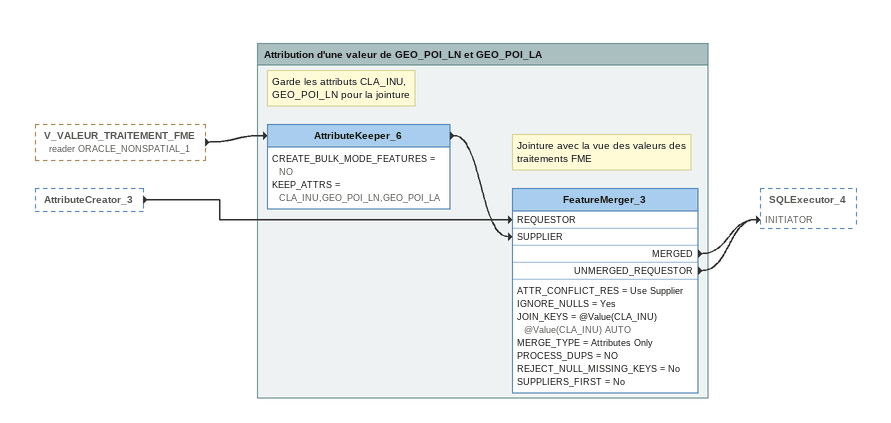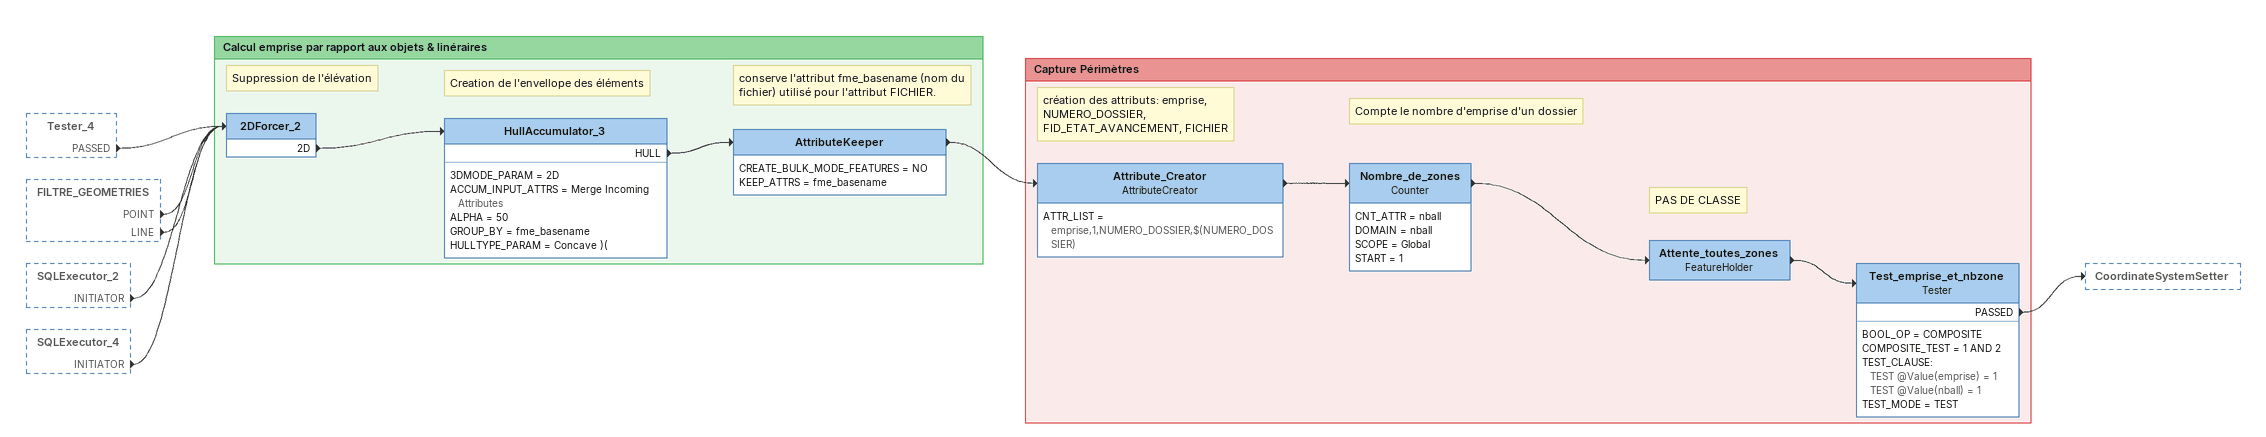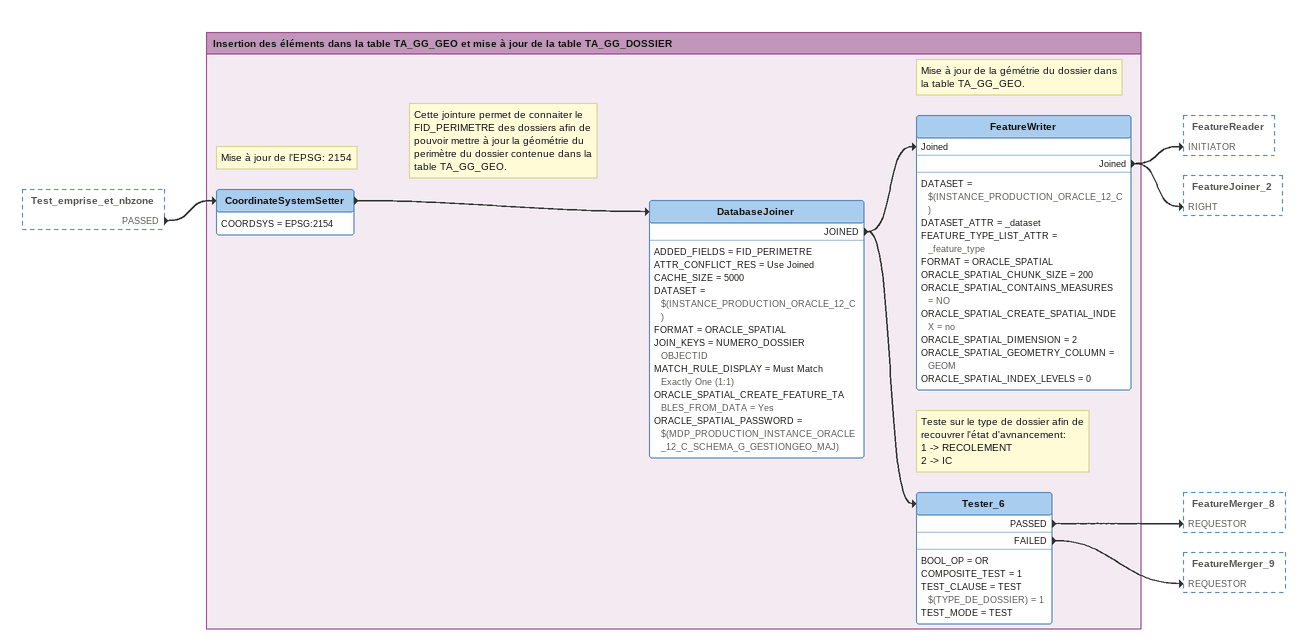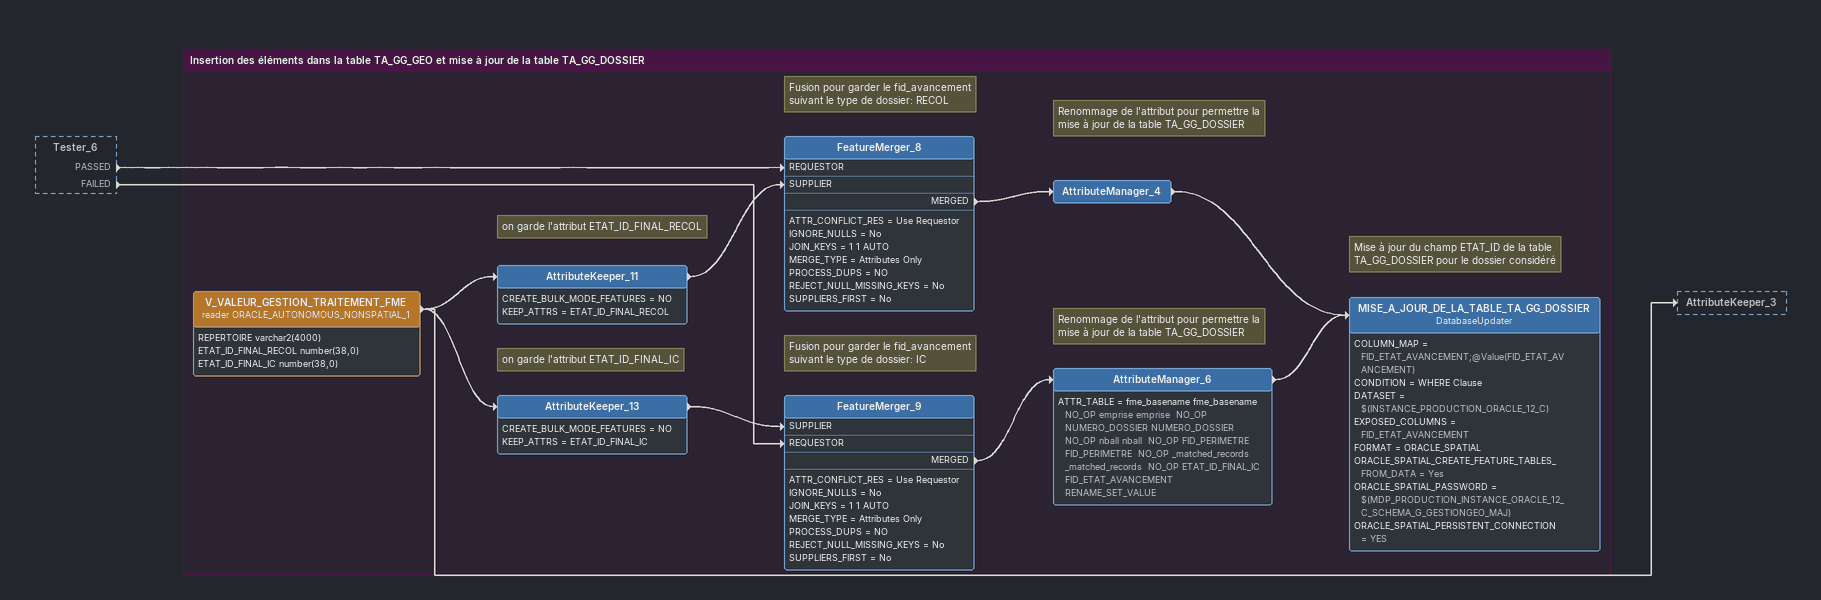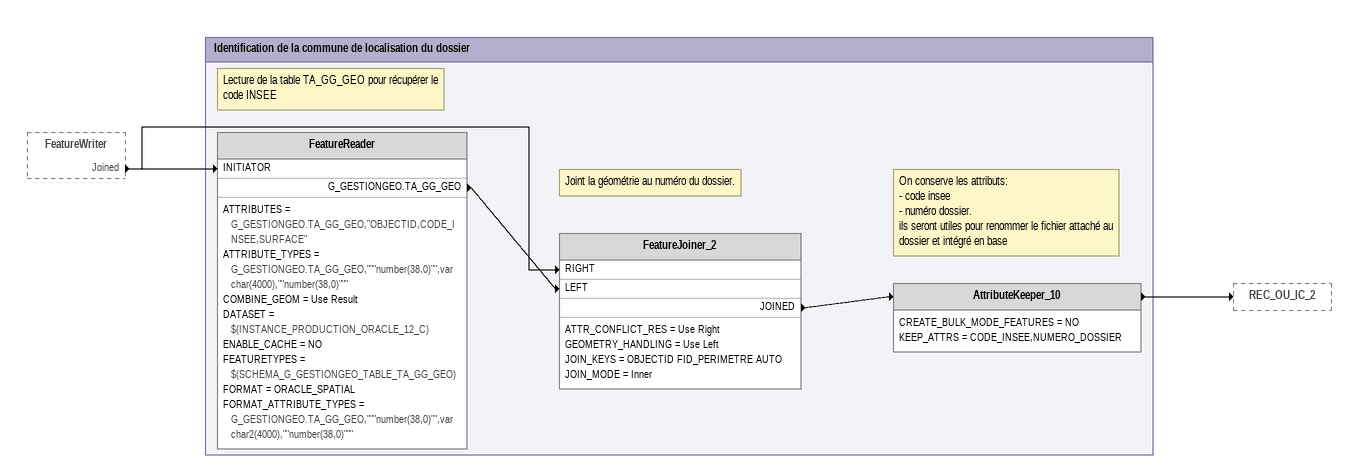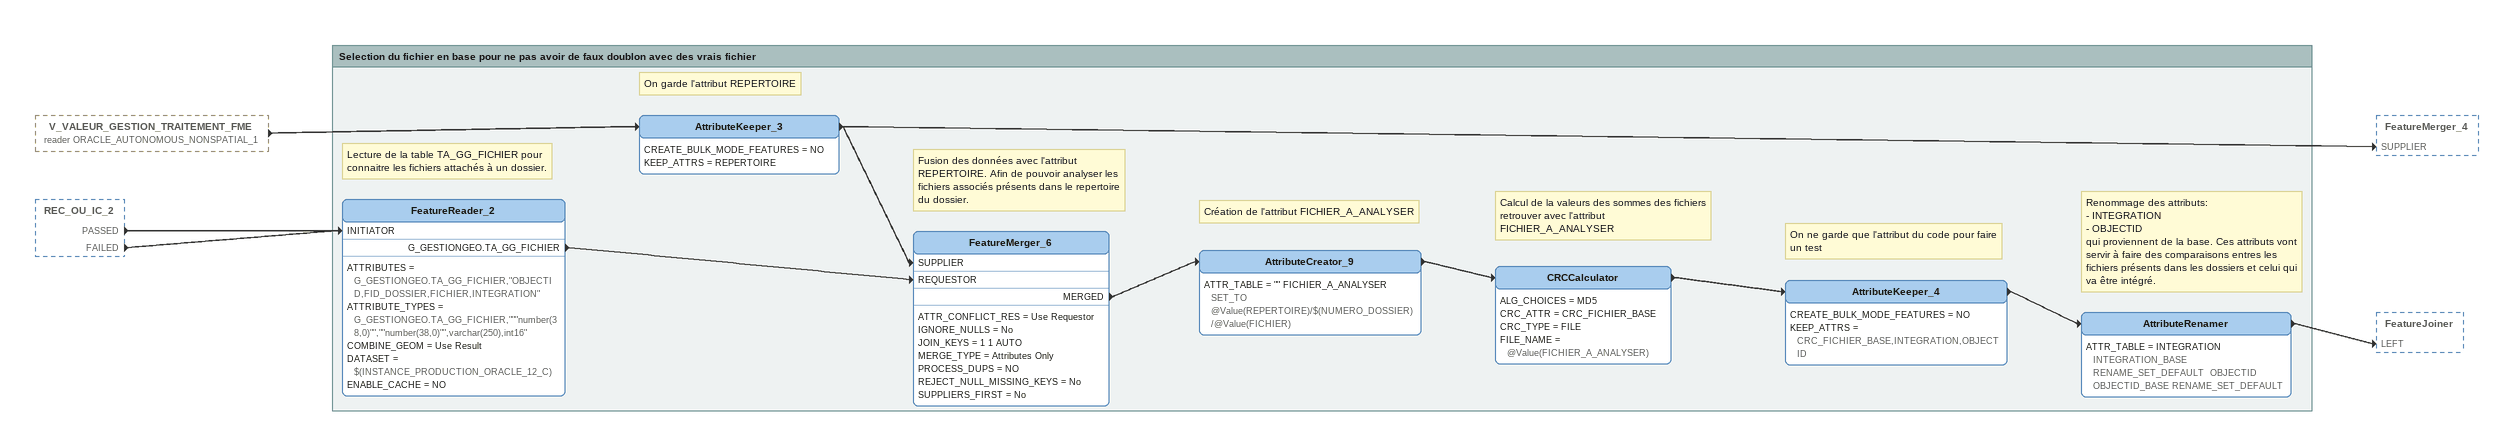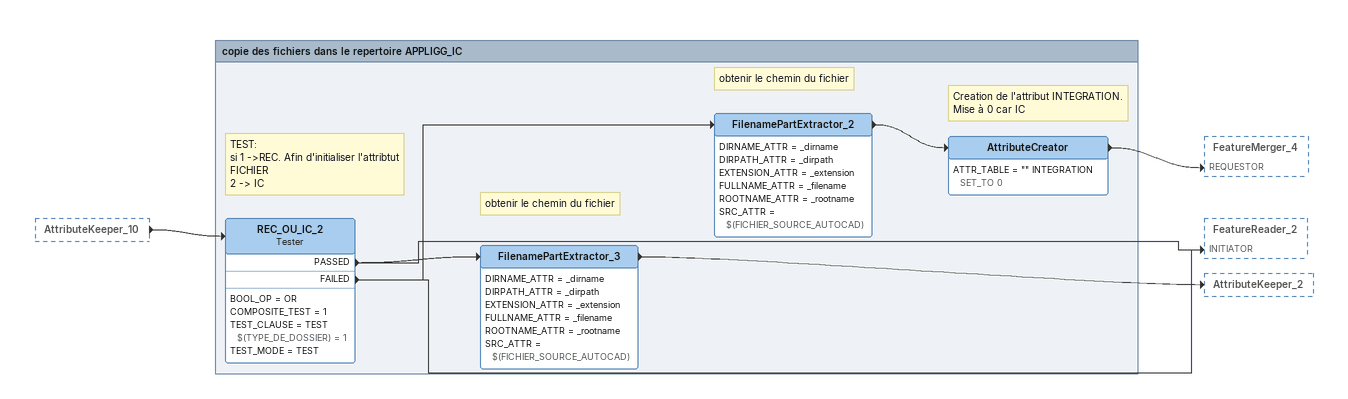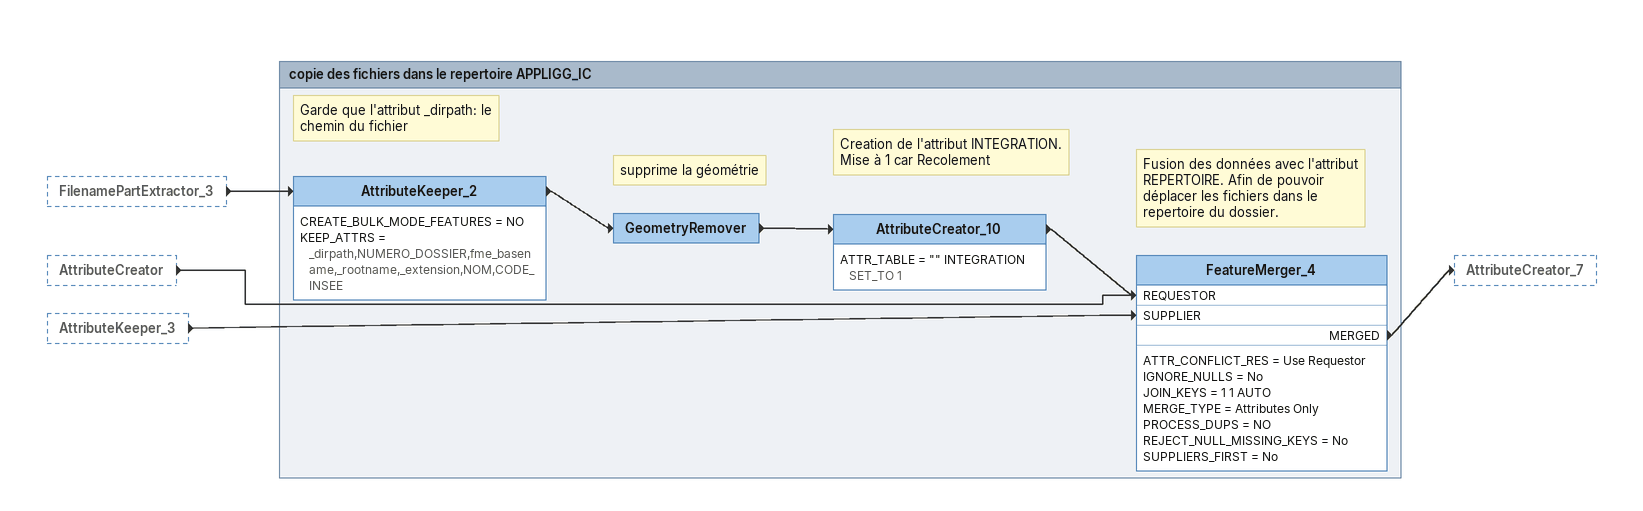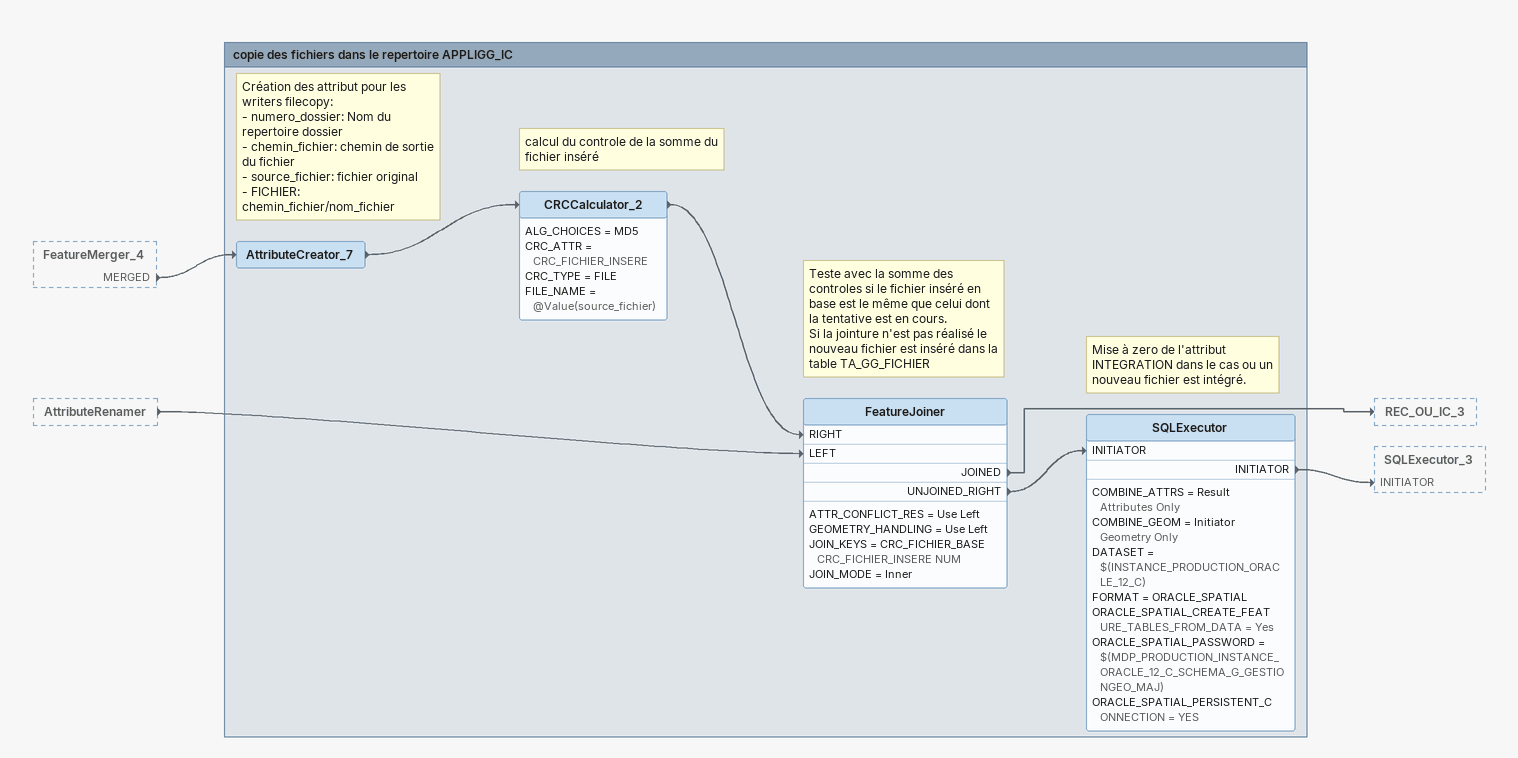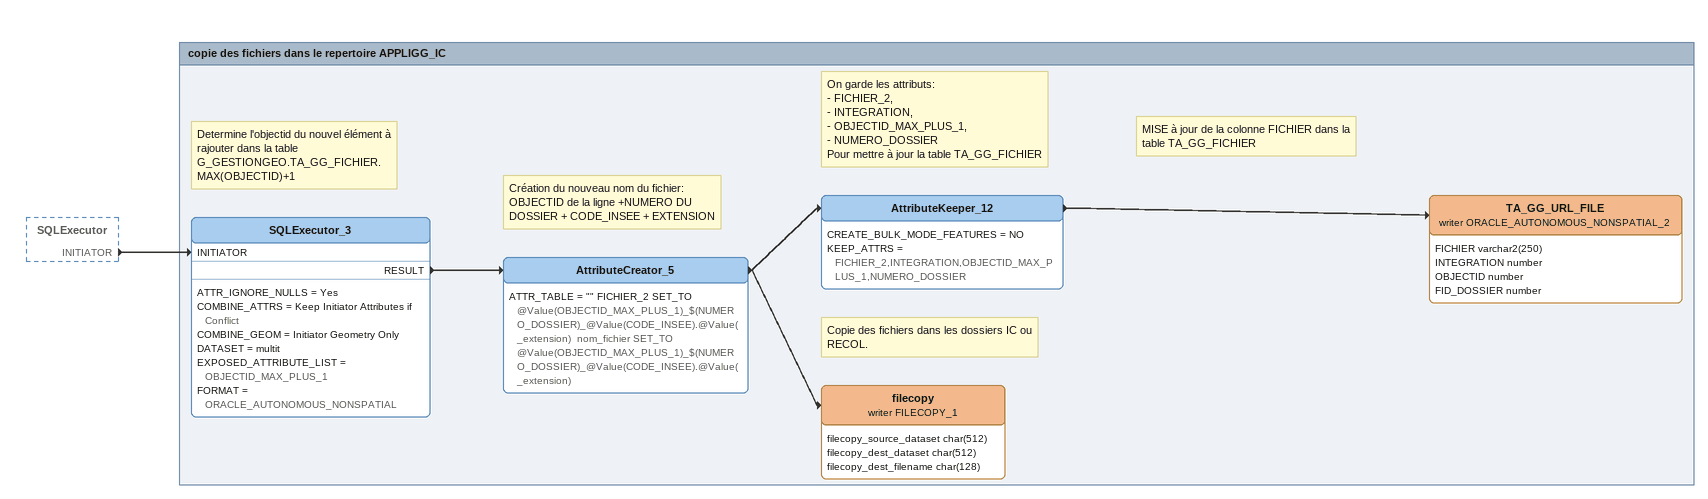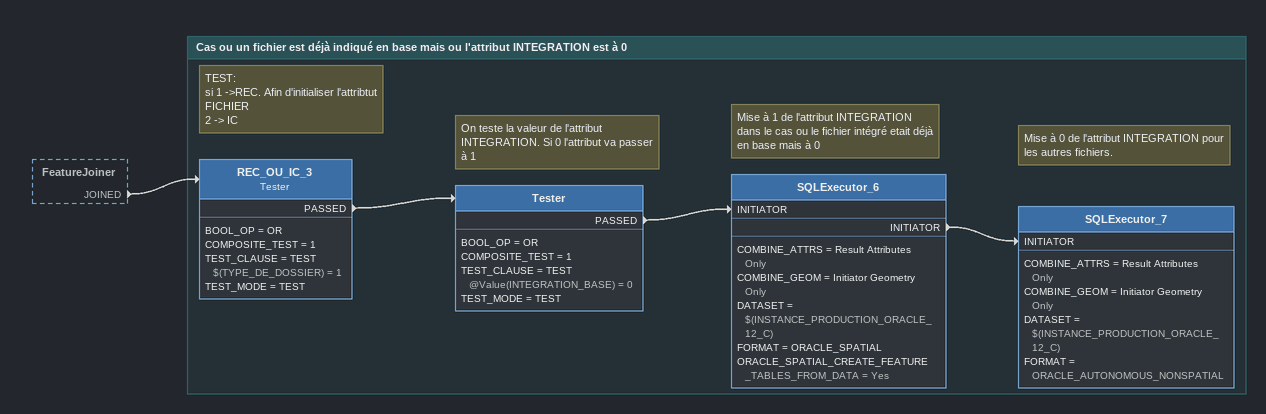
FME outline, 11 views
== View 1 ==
V_VALEUR_TRAITEMENT_FME (reader ORACLE_NONSPATIAL_1) [outside]
    -> AttributeKeeper_6
AttributeCreator_3 [outside]
    -> FeatureMerger_3 [REQUESTOR]

Bookmark: Attribution d'une valeur de GEO_POI_LN et GEO_POI_LA
Note: Garde les attributs CLA_INU, GEO_POI_LN pour la jointure
AttributeKeeper_6
    CREATE_BULK_MODE_FEATURES = NO
    KEEP_ATTRS = CLA_INU,GEO_POI_LN,GEO_POI_LA
    -> FeatureMerger_3 [SUPPLIER]
Note: Jointure avec la vue des valeurs des traitements FME
FeatureMerger_3
    ATTR_CONFLICT_RES = Use Supplier
    IGNORE_NULLS = Yes
    JOIN_KEYS = @Value(CLA_INU) @Value(CLA_INU) AUTO
    MERGE_TYPE = Attributes Only
    PROCESS_DUPS = NO
    REJECT_NULL_MISSING_KEYS = No
    SUPPLIERS_FIRST = No
    MERGED -> SQLExecutor_4 [INITIATOR]
    UNMERGED_REQUESTOR -> SQLExecutor_4 [INITIATOR]

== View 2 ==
Tester_4 [outside]
    PASSED -> 2DForcer_2
FILTRE_GEOMETRIES [outside]
    POINT -> 2DForcer_2
    LINE -> 2DForcer_2
SQLExecutor_2 [outside]
    INITIATOR -> 2DForcer_2
SQLExecutor_4 [outside]
    INITIATOR -> 2DForcer_2

Bookmark: Calcul emprise par rapport aux objets & linéraires
Note: Suppression de l'élévation
2DForcer_2
    2D -> HullAccumulator_3
Note: Creation de l'envellope des éléments
HullAccumulator_3
    3DMODE_PARAM = 2D
    ACCUM_INPUT_ATTRS = Merge Incoming Attributes
    ALPHA = 50
    GROUP_BY = fme_basename
    HULLTYPE_PARAM = Concave )(
    HULL -> AttributeKeeper
Note: conserve l'attribut fme_basename (nom du fichier) utilisé pour l'attribut FICHIER.
AttributeKeeper
    CREATE_BULK_MODE_FEATURES = NO
    KEEP_ATTRS = fme_basename
    -> Attribute_Creator

Bookmark: Capture Périmètres
Note: création des attributs: emprise, NUMERO_DOSSIER, FID_ETAT_AVANCEMENT, FICHIER
Attribute_Creator: AttributeCreator
    ATTR_LIST = emprise,1,NUMERO_DOSSIER,$(NUMERO_DOSSIER)
    -> Nombre_de_zones
Note: Compte le nombre d'emprise d'un dossier
Nombre_de_zones: Counter
    CNT_ATTR = nball
    DOMAIN = nball
    SCOPE = Global
    START = 1
    -> Attente_toutes_zones
Note: PAS DE CLASSE
Attente_toutes_zones: FeatureHolder
    -> Test_emprise_et_nbzone
Test_emprise_et_nbzone: Tester
    BOOL_OP = COMPOSITE
    COMPOSITE_TEST = 1 AND 2
    TEST_CLAUSE:
      TEST @Value(emprise) = 1
      TEST @Value(nball) = 1
    TEST_MODE = TEST
    PASSED -> CoordinateSystemSetter

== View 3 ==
Test_emprise_et_nbzone [outside]
    PASSED -> CoordinateSystemSetter

Bookmark: Insertion des éléments dans la table TA_GG_GEO et mise à jour de la table TA_GG_DOSSIER
Note: Mise à jour de l'EPSG: 2154
CoordinateSystemSetter
    COORDSYS = EPSG:2154
    -> DatabaseJoiner
Note: Cette jointure permet de connaiter le FID_PERIMETRE des dossiers afin de pouvoir mettre à jour la géométrie du perimètre du dossier contenue dans la table TA_GG_GEO.
DatabaseJoiner
    ADDED_FIELDS = FID_PERIMETRE
    ATTR_CONFLICT_RES = Use Joined
    CACHE_SIZE = 5000
    DATASET = $(INSTANCE_PRODUCTION_ORACLE_12_C)
    FORMAT = ORACLE_SPATIAL
    JOIN_KEYS = NUMERO_DOSSIER OBJECTID
    MATCH_RULE_DISPLAY = Must Match Exactly One (1:1)
    ORACLE_SPATIAL_CREATE_FEATURE_TABLES_FROM_DATA = Yes
    ORACLE_SPATIAL_PASSWORD = $(MDP_PRODUCTION_INSTANCE_ORACLE_12_C_SCHEMA_G_GESTIONGEO_MAJ)
    JOINED -> Tester_6
    JOINED -> FeatureWriter [Joined]
Note: Mise à jour de la gémétrie du dossier dans la table TA_GG_GEO.
FeatureWriter
    DATASET = $(INSTANCE_PRODUCTION_ORACLE_12_C)
    DATASET_ATTR = _dataset
    FEATURE_TYPE_LIST_ATTR = _feature_type
    FORMAT = ORACLE_SPATIAL
    ORACLE_SPATIAL_CHUNK_SIZE = 200
    ORACLE_SPATIAL_CONTAINS_MEASURES = NO
    ORACLE_SPATIAL_CREATE_SPATIAL_INDEX = no
    ORACLE_SPATIAL_DIMENSION = 2
    ORACLE_SPATIAL_GEOMETRY_COLUMN = GEOM
    ORACLE_SPATIAL_INDEX_LEVELS = 0
    Joined -> FeatureReader [INITIATOR]
    Joined -> FeatureJoiner_2 [RIGHT]
Note: Teste sur le type de dossier afin de recouvrer l'état d'avnancement: / 1 -> RECOLEMENT / 2 -> IC
Tester_6
    BOOL_OP = OR
    COMPOSITE_TEST = 1
    TEST_CLAUSE = TEST $(TYPE_DE_DOSSIER) = 1
    TEST_MODE = TEST
    PASSED -> FeatureMerger_8 [REQUESTOR]
    FAILED -> FeatureMerger_9 [REQUESTOR]

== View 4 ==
Tester_6 [outside]
    PASSED -> FeatureMerger_8 [REQUESTOR]
    FAILED -> FeatureMerger_9 [REQUESTOR]

Bookmark: Insertion des éléments dans la table TA_GG_GEO et mise à jour de la table TA_GG_DOSSIER
V_VALEUR_GESTION_TRAITEMENT_FME (reader ORACLE_AUTONOMOUS_NONSPATIAL_1)
    attributes: REPERTOIRE varchar2(4000), ETAT_ID_FINAL_RECOL number(38,0), ETAT_ID_FINAL_IC number(38,0)
    -> AttributeKeeper_11
    -> AttributeKeeper_13
    -> AttributeKeeper_3
Note: on garde l'attribut ETAT_ID_FINAL_RECOL
AttributeKeeper_11
    CREATE_BULK_MODE_FEATURES = NO
    KEEP_ATTRS = ETAT_ID_FINAL_RECOL
    -> FeatureMerger_8 [SUPPLIER]
Note: Fusion pour garder le fid_avancement suivant le type de dossier: RECOL
FeatureMerger_8
    ATTR_CONFLICT_RES = Use Requestor
    IGNORE_NULLS = No
    JOIN_KEYS = 1 1 AUTO
    MERGE_TYPE = Attributes Only
    PROCESS_DUPS = NO
    REJECT_NULL_MISSING_KEYS = No
    SUPPLIERS_FIRST = No
    MERGED -> AttributeManager_4
Note: Renommage de l'attribut pour permettre la mise à jour de la table TA_GG_DOSSIER
AttributeManager_4
    -> MISE_A_JOUR_DE_LA_TABLE_TA_GG_DOSSIER
Note: on garde l'attribut ETAT_ID_FINAL_IC
AttributeKeeper_13
    CREATE_BULK_MODE_FEATURES = NO
    KEEP_ATTRS = ETAT_ID_FINAL_IC
    -> FeatureMerger_9 [SUPPLIER]
Note: Fusion pour garder le fid_avancement suivant le type de dossier: IC
FeatureMerger_9
    ATTR_CONFLICT_RES = Use Requestor
    IGNORE_NULLS = No
    JOIN_KEYS = 1 1 AUTO
    MERGE_TYPE = Attributes Only
    PROCESS_DUPS = NO
    REJECT_NULL_MISSING_KEYS = No
    SUPPLIERS_FIRST = No
    MERGED -> AttributeManager_6
Note: Renommage de l'attribut pour permettre la mise à jour de la table TA_GG_DOSSIER
AttributeManager_6
    ATTR_TABLE = fme_basename fme_basename  NO_OP emprise emprise  NO_OP NUMERO_DOSSIER NUMERO_DOSSIER  NO_OP nball nball  NO_OP FID_PERIMETRE FID_PERIMETRE  NO_OP _matched_records _matched_records  NO_OP ETAT_ID_FINAL_IC FID_ETAT_AVANCEMENT  RENAME_SET_VALUE
    -> MISE_A_JOUR_DE_LA_TABLE_TA_GG_DOSSIER
Note: Mise à jour du champ ETAT_ID de la table TA_GG_DOSSIER pour le dossier considéré
MISE_A_JOUR_DE_LA_TABLE_TA_GG_DOSSIER: DatabaseUpdater
    COLUMN_MAP = FID_ETAT_AVANCEMENT;@Value(FID_ETAT_AVANCEMENT)
    CONDITION = WHERE Clause
    DATASET = $(INSTANCE_PRODUCTION_ORACLE_12_C)
    EXPOSED_COLUMNS = FID_ETAT_AVANCEMENT
    FORMAT = ORACLE_SPATIAL
    ORACLE_SPATIAL_CREATE_FEATURE_TABLES_FROM_DATA = Yes
    ORACLE_SPATIAL_PASSWORD = $(MDP_PRODUCTION_INSTANCE_ORACLE_12_C_SCHEMA_G_GESTIONGEO_MAJ)
    ORACLE_SPATIAL_PERSISTENT_CONNECTION = YES

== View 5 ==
FeatureWriter [outside]
    Joined -> FeatureReader [INITIATOR]
    Joined -> FeatureJoiner_2 [RIGHT]

Bookmark: Identification de la commune de localisation du dossier
Note: Lecture de la table TA_GG_GEO pour récupérer le code INSEE
FeatureReader
    ATTRIBUTES = G_GESTIONGEO.TA_GG_GEO,"OBJECTID,CODE_INSEE,SURFACE"
    ATTRIBUTE_TYPES = G_GESTIONGEO.TA_GG_GEO,"""number(38,0)"",varchar(4000),""number(38,0)"""
    COMBINE_GEOM = Use Result
    DATASET = $(INSTANCE_PRODUCTION_ORACLE_12_C)
    ENABLE_CACHE = NO
    FEATURETYPES = $(SCHEMA_G_GESTIONGEO_TABLE_TA_GG_GEO)
    FORMAT = ORACLE_SPATIAL
    FORMAT_ATTRIBUTE_TYPES = G_GESTIONGEO.TA_GG_GEO,"""number(38,0)"",varchar2(4000),""number(38,0)"""
    G_GESTIONGEO.TA_GG_GEO -> FeatureJoiner_2 [LEFT]
Note: Joint la géométrie au numéro du dossier.
FeatureJoiner_2
    ATTR_CONFLICT_RES = Use Right
    GEOMETRY_HANDLING = Use Left
    JOIN_KEYS = OBJECTID FID_PERIMETRE AUTO
    JOIN_MODE = Inner
    JOINED -> AttributeKeeper_10
Note: On conserve les attributs: / - code insee / - numéro dossier. / ils seront utiles pour renommer le fichier attaché au dossier et intégré en base
AttributeKeeper_10
    CREATE_BULK_MODE_FEATURES = NO
    KEEP_ATTRS = CODE_INSEE,NUMERO_DOSSIER
    -> REC_OU_IC_2

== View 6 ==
V_VALEUR_GESTION_TRAITEMENT_FME (reader ORACLE_AUTONOMOUS_NONSPATIAL_1) [outside]
    -> AttributeKeeper_3
REC_OU_IC_2 [outside]
    PASSED -> FeatureReader_2 [INITIATOR]
    FAILED -> FeatureReader_2 [INITIATOR]

Bookmark: Selection du fichier en base pour ne pas avoir de faux doublon avec des vrais fichier
Note: Lecture de la table TA_GG_FICHIER pour connaitre les fichiers attachés à un dossier.
FeatureReader_2
    ATTRIBUTES = G_GESTIONGEO.TA_GG_FICHIER,"OBJECTID,FID_DOSSIER,FICHIER,INTEGRATION"
    ATTRIBUTE_TYPES = G_GESTIONGEO.TA_GG_FICHIER,"""number(38,0)"",""number(38,0)"",varchar(250),int16"
    COMBINE_GEOM = Use Result
    DATASET = $(INSTANCE_PRODUCTION_ORACLE_12_C)
    ENABLE_CACHE = NO
    G_GESTIONGEO.TA_GG_FICHIER -> FeatureMerger_6 [REQUESTOR]
Note: On garde l'attribut REPERTOIRE
AttributeKeeper_3
    CREATE_BULK_MODE_FEATURES = NO
    KEEP_ATTRS = REPERTOIRE
    -> FeatureMerger_6 [SUPPLIER]
    -> FeatureMerger_4 [SUPPLIER]
Note: Fusion des données avec l'attribut REPERTOIRE. Afin de pouvoir analyser les fichiers associés présents dans le repertoire du dossier.
FeatureMerger_6
    ATTR_CONFLICT_RES = Use Requestor
    IGNORE_NULLS = No
    JOIN_KEYS = 1 1 AUTO
    MERGE_TYPE = Attributes Only
    PROCESS_DUPS = NO
    REJECT_NULL_MISSING_KEYS = No
    SUPPLIERS_FIRST = No
    MERGED -> AttributeCreator_9
Note: Création de l'attribut FICHIER_A_ANALYSER
AttributeCreator_9
    ATTR_TABLE = "" FICHIER_A_ANALYSER SET_TO @Value(REPERTOIRE)/$(NUMERO_DOSSIER)/@Value(FICHIER)
    -> CRCCalculator
Note: Calcul de la valeurs des sommes des fichiers retrouver avec l'attribut FICHIER_A_ANALYSER
CRCCalculator
    ALG_CHOICES = MD5
    CRC_ATTR = CRC_FICHIER_BASE
    CRC_TYPE = FILE
    FILE_NAME = @Value(FICHIER_A_ANALYSER)
    -> AttributeKeeper_4
Note: On ne garde que l'attribut du code pour faire un test
AttributeKeeper_4
    CREATE_BULK_MODE_FEATURES = NO
    KEEP_ATTRS = CRC_FICHIER_BASE,INTEGRATION,OBJECTID
    -> AttributeRenamer
Note: Renommage des attributs: / - INTEGRATION / - OBJECTID / qui proviennent de la base. Ces attributs vont servir à faire des comparaisons entres les fichiers présents dans les dossiers et celui qui va être intégré.
AttributeRenamer
    ATTR_TABLE = INTEGRATION INTEGRATION_BASE RENAME_SET_DEFAULT  OBJECTID OBJECTID_BASE RENAME_SET_DEFAULT
    -> FeatureJoiner [LEFT]

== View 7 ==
AttributeKeeper_10 [outside]
    -> REC_OU_IC_2

Bookmark: copie des fichiers dans le repertoire APPLIGG_IC
Note: TEST: / si 1 ->REC. Afin d'initialiser l'attribtut FICHIER / 2 -> IC
REC_OU_IC_2: Tester
    BOOL_OP = OR
    COMPOSITE_TEST = 1
    TEST_CLAUSE = TEST $(TYPE_DE_DOSSIER) = 1
    TEST_MODE = TEST
    PASSED -> FeatureReader_2 [INITIATOR]
    PASSED -> FilenamePartExtractor_3
    FAILED -> FilenamePartExtractor_2
    FAILED -> FeatureReader_2 [INITIATOR]
Note: obtenir le chemin du fichier
FilenamePartExtractor_2
    DIRNAME_ATTR = _dirname
    DIRPATH_ATTR = _dirpath
    EXTENSION_ATTR = _extension
    FULLNAME_ATTR = _filename
    ROOTNAME_ATTR = _rootname
    SRC_ATTR = $(FICHIER_SOURCE_AUTOCAD)
    -> AttributeCreator
Note: Creation de l'attribut INTEGRATION. Mise à 0 car IC
AttributeCreator
    ATTR_TABLE = "" INTEGRATION SET_TO 0
    -> FeatureMerger_4 [REQUESTOR]
Note: obtenir le chemin du fichier
FilenamePartExtractor_3
    DIRNAME_ATTR = _dirname
    DIRPATH_ATTR = _dirpath
    EXTENSION_ATTR = _extension
    FULLNAME_ATTR = _filename
    ROOTNAME_ATTR = _rootname
    SRC_ATTR = $(FICHIER_SOURCE_AUTOCAD)
    -> AttributeKeeper_2

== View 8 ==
FilenamePartExtractor_3 [outside]
    -> AttributeKeeper_2
AttributeCreator [outside]
    -> FeatureMerger_4 [REQUESTOR]
AttributeKeeper_3 [outside]
    -> FeatureMerger_4 [SUPPLIER]

Bookmark: copie des fichiers dans le repertoire APPLIGG_IC
Note: Garde que l'attribut _dirpath: le chemin du fichier
AttributeKeeper_2
    CREATE_BULK_MODE_FEATURES = NO
    KEEP_ATTRS = _dirpath,NUMERO_DOSSIER,fme_basename,_rootname,_extension,NOM,CODE_INSEE
    -> GeometryRemover
Note: supprime la géométrie
GeometryRemover
    -> AttributeCreator_10
Note: Creation de l'attribut INTEGRATION. Mise à 1 car Recolement
AttributeCreator_10
    ATTR_TABLE = "" INTEGRATION SET_TO 1
    -> FeatureMerger_4 [REQUESTOR]
Note: Fusion des données avec l'attribut REPERTOIRE. Afin de pouvoir déplacer les fichiers dans le repertoire du dossier.
FeatureMerger_4
    ATTR_CONFLICT_RES = Use Requestor
    IGNORE_NULLS = No
    JOIN_KEYS = 1 1 AUTO
    MERGE_TYPE = Attributes Only
    PROCESS_DUPS = NO
    REJECT_NULL_MISSING_KEYS = No
    SUPPLIERS_FIRST = No
    MERGED -> AttributeCreator_7

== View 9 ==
FeatureMerger_4 [outside]
    MERGED -> AttributeCreator_7
AttributeRenamer [outside]
    -> FeatureJoiner [LEFT]

Bookmark: copie des fichiers dans le repertoire APPLIGG_IC
Note: Création des attribut pour les writers filecopy: / - numero_dossier: Nom du repertoire dossier / - chemin_fichier: chemin de sortie du fichier / - source_fichier: fichier original / - FICHIER: chemin_fichier/nom_fichier
AttributeCreator_7
    -> CRCCalculator_2
Note: calcul du controle de la somme du fichier inséré
CRCCalculator_2
    ALG_CHOICES = MD5
    CRC_ATTR = CRC_FICHIER_INSERE
    CRC_TYPE = FILE
    FILE_NAME = @Value(source_fichier)
    -> FeatureJoiner [RIGHT]
Note: Teste avec la somme des controles si le fichier inséré en base est le même que celui dont la tentative est en cours. / Si la jointure n'est pas réalisé le nouveau fichier est inséré dans la table TA_GG_FICHIER
FeatureJoiner
    ATTR_CONFLICT_RES = Use Left
    GEOMETRY_HANDLING = Use Left
    JOIN_KEYS = CRC_FICHIER_BASE CRC_FICHIER_INSERE NUM
    JOIN_MODE = Inner
    JOINED -> REC_OU_IC_3
    UNJOINED_RIGHT -> SQLExecutor [INITIATOR]
Note: Mise à zero de l'attribut INTEGRATION dans le cas ou un nouveau fichier est intégré.
SQLExecutor
    COMBINE_ATTRS = Result Attributes Only
    COMBINE_GEOM = Initiator Geometry Only
    DATASET = $(INSTANCE_PRODUCTION_ORACLE_12_C)
    FORMAT = ORACLE_SPATIAL
    ORACLE_SPATIAL_CREATE_FEATURE_TABLES_FROM_DATA = Yes
    ORACLE_SPATIAL_PASSWORD = $(MDP_PRODUCTION_INSTANCE_ORACLE_12_C_SCHEMA_G_GESTIONGEO_MAJ)
    ORACLE_SPATIAL_PERSISTENT_CONNECTION = YES
    INITIATOR -> SQLExecutor_3 [INITIATOR]

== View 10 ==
SQLExecutor [outside]
    INITIATOR -> SQLExecutor_3 [INITIATOR]

Bookmark: copie des fichiers dans le repertoire APPLIGG_IC
Note: Determine l'objectid du nouvel élément à rajouter dans la table G_GESTIONGEO.TA_GG_FICHIER. MAX(OBJECTID)+1
SQLExecutor_3
    ATTR_IGNORE_NULLS = Yes
    COMBINE_ATTRS = Keep Initiator Attributes if Conflict
    COMBINE_GEOM = Initiator Geometry Only
    DATASET = multit
    EXPOSED_ATTRIBUTE_LIST = OBJECTID_MAX_PLUS_1
    FORMAT = ORACLE_AUTONOMOUS_NONSPATIAL
    RESULT -> AttributeCreator_5
Note: Création du nouveau nom du fichier: OBJECTID de la ligne +NUMERO DU DOSSIER + CODE_INSEE + EXTENSION
AttributeCreator_5
    ATTR_TABLE = "" FICHIER_2 SET_TO @Value(OBJECTID_MAX_PLUS_1)_$(NUMERO_DOSSIER)_@Value(CODE_INSEE).@Value(_extension)  nom_fichier SET_TO @Value(OBJECTID_MAX_PLUS_1)_$(NUMERO_DOSSIER)_@Value(CODE_INSEE).@Value(_extension)
    -> AttributeKeeper_12
    -> filecopy (writer FILECOPY_1)
Note: On garde les attributs: / - FICHIER_2, / - INTEGRATION, / - OBJECTID_MAX_PLUS_1, / - NUMERO_DOSSIER / Pour mettre à jour la table TA_GG_FICHIER
AttributeKeeper_12
    CREATE_BULK_MODE_FEATURES = NO
    KEEP_ATTRS = FICHIER_2,INTEGRATION,OBJECTID_MAX_PLUS_1,NUMERO_DOSSIER
    -> TA_GG_URL_FILE (writer ORACLE_AUTONOMOUS_NONSPATIAL_2)
Note: MISE à jour de la colonne FICHIER dans la table TA_GG_FICHIER
TA_GG_URL_FILE (writer ORACLE_AUTONOMOUS_NONSPATIAL_2)
    attributes: FICHIER varchar2(250), INTEGRATION number, OBJECTID number, FID_DOSSIER number
Note: Copie des fichiers dans les dossiers IC ou RECOL.
filecopy (writer FILECOPY_1)
    attributes: filecopy_source_dataset char(512), filecopy_dest_dataset char(512), filecopy_dest_filename char(128)

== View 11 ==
FeatureJoiner [outside]
    JOINED -> REC_OU_IC_3

Bookmark: Cas ou un fichier est déjà indiqué en base mais ou l'attribut INTEGRATION est à 0
Note: TEST: / si 1 ->REC. Afin d'initialiser l'attribtut FICHIER / 2 -> IC
REC_OU_IC_3: Tester
    BOOL_OP = OR
    COMPOSITE_TEST = 1
    TEST_CLAUSE = TEST $(TYPE_DE_DOSSIER) = 1
    TEST_MODE = TEST
    PASSED -> Tester
Note: On teste la valeur de l'attribut INTEGRATION. Si 0 l'attribut va passer à 1
Tester
    BOOL_OP = OR
    COMPOSITE_TEST = 1
    TEST_CLAUSE = TEST @Value(INTEGRATION_BASE) = 0
    TEST_MODE = TEST
    PASSED -> SQLExecutor_6 [INITIATOR]
Note: Mise à 1 de l'attribut INTEGRATION dans le cas ou le fichier intégré etait déjà en base mais à 0
SQLExecutor_6
    COMBINE_ATTRS = Result Attributes Only
    COMBINE_GEOM = Initiator Geometry Only
    DATASET = $(INSTANCE_PRODUCTION_ORACLE_12_C)
    FORMAT = ORACLE_SPATIAL
    ORACLE_SPATIAL_CREATE_FEATURE_TABLES_FROM_DATA = Yes
    INITIATOR -> SQLExecutor_7 [INITIATOR]
Note: Mise à 0 de l'attribut INTEGRATION pour les autres fichiers.
SQLExecutor_7
    COMBINE_ATTRS = Result Attributes Only
    COMBINE_GEOM = Initiator Geometry Only
    DATASET = $(INSTANCE_PRODUCTION_ORACLE_12_C)
    FORMAT = ORACLE_AUTONOMOUS_NONSPATIAL
